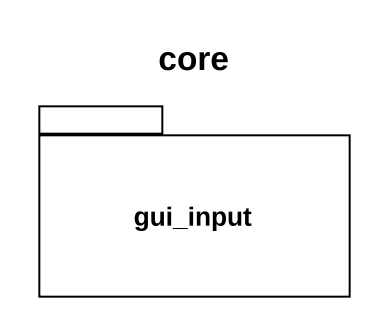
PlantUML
@startuml
title core
package gui_input {
}
@enduml
